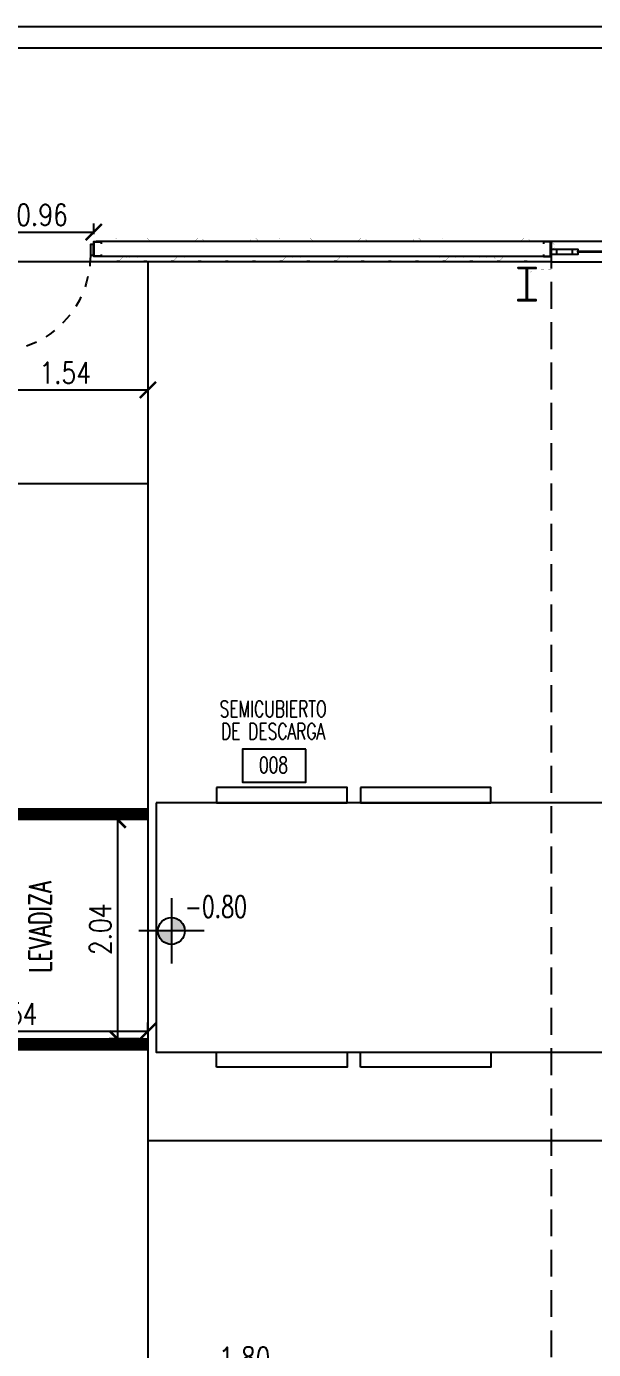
# Model space of a CAD drawing. Header units: millimetres. Extents: x -129 to 3172, y -143 to 919.
# Drawn here: x -25.87 to -20.6, y 31.48 to 43.78 of the extents above; entities that cross this region are included whole.
import ezdxf
from ezdxf.enums import TextEntityAlignment as Align

# ---------------------------------------------------------------- set-up
doc = ezdxf.new("R2010")
doc.units = ezdxf.units.MM
doc.header["$LTSCALE"] = 0.1
for name, pattern in [('DASHED', [0.75, 0.5, -0.25]), ('DASHED2', [0.375, 0.25, -0.125]), ('HIDDEN', [9.525, 6.35, -3.175])]:
    doc.linetypes.add(name, pattern=pattern)
for name, color, linetype in [('A-CHAPA TRAPEZOIDAL', 3, 'Continuous'), ('A-NIVEL DE PROYECTO', 1, 'Continuous'), ('A-PROYECCION', 1, 'DASHED'), ('A-TXT', 1, 'Continuous'), ('A-VISTAS', 251, 'Continuous'), ('C-METALICA', 8, 'Continuous'), ('E-GENERAL', 8, 'Continuous'), ('E-VEHICULOS', 8, 'Continuous'), ('MET-COLUMNA METALICA', 3, 'Continuous'), ('MET-CORREAS DE CV', 1, 'Continuous'), ('P-PINT VIAL AMARILLA', 9, 'Continuous'), ('R-CUADRO REF', 1, 'Continuous'), ('R-NOMBRE LOCAL', 7, 'Continuous'), ('RLV-CORDONES', 2, 'Continuous'), ('zA-COTAS', 1, 'Continuous')]:
    doc.layers.add(name, color=color, linetype=linetype)
doc.styles.add('ROMANS', font='ROMANS.SHX', dxfattribs={"width": 0.8, "height": 0.2})
doc.styles.add('VAUX', font='romans.shx', dxfattribs={"width": 0.85})
doc.dimstyles.new('COTA 1-125', dxfattribs={"dimtxt": 0.2, "dimasz": 0.15, "dimexe": 0.08, "dimexo": 0.08, "dimgap": 0.06, "dimtad": 1, "dimzin": 0, "dimdsep": 46, "dimtxsty": 'ROMANS', "dimblk": 'ARCHTICK', "dimcen": 0, "dimclrd": 256, "dimclre": 8, "dimclrt": 3, "dimadec": 0, "dimazin": 0, "dimtfac": 1, "dimtofl": 0, "dimtmove": 0, "dimatfit": 3, "dimldrblk": 'ARCHTICK', "dimfxl": 1, "dimtolj": 1, "dimtzin": 0, "dimlwd": -1, "dimlwe": -1, "dimarcsym": 0})

# ---------------------------------------------------------------- blocks, each defined once
blk = doc.blocks.new('CMETP')
at = {"layer": 'MET-COLUMNA METALICA'}
blk.add_hatch(color=256, dxfattribs=at).paths.add_polyline_path([(-0.082, 0), (-0.082, 0.01), (-0.007, 0.01, 0.414214), (-0.003, 0.014), (-0.003, 0.296, 0.414214), (-0.007, 0.3), (-0.082, 0.3), (-0.082, 0.31), (0.082, 0.31), (0.082, 0.3), (0.007, 0.3, 0.414214), (0.003, 0.296), (0.003, 0.014, 0.414214), (0.007, 0.01), (0.082, 0.01), (0.082, 0)])
blk.add_lwpolyline([(0.082, 0.3), (0.082, 0.31), (-0.082, 0.31), (-0.082, 0.3), (-0.007, 0.3, -0.414214), (-0.003, 0.296), (-0.003, 0.014, -0.414214), (-0.007, 0.01), (-0.082, 0.01), (-0.082, 0), (0.082, 0), (0.082, 0.01), (0.007, 0.01, -0.414214), (0.003, 0.014), (0.003, 0.296, -0.414214), (0.007, 0.3)], format="xyb", close=True, dxfattribs=at)
blk = doc.blocks.new('puerta 090')
at = {"layer": 'C-METALICA'}
for points in [[(506.523, 1389.582), (506.423, 1389.582), (506.423, 1389.612), (506.523, 1389.612)], [(506.523, 1389.582), (507.423, 1389.582), (507.423, 1389.542), (506.523, 1389.542)], [(506.523, 1388.652), (506.423, 1388.652), (506.423, 1388.682), (506.523, 1388.682)]]:
    blk.add_lwpolyline(points, close=True, dxfattribs=at)
at = {"layer": 'C-METALICA', "color": 8, "linetype": 'DASHED2'}
blk.add_arc((506.523, 1389.582), 0.9, 270, 357.4527, dxfattribs=at)
blk = doc.blocks.new('_ARCHTICK')
at = {"color": 0, "linetype": 'ByBlock', "const_width": 0.15}
blk.add_lwpolyline([(-0.5, -0.5), (0.5, 0.5)], dxfattribs=at)
blk = doc.blocks.new('*D551')
at = {"layer": 'Defpoints', "color": 0, "transparency": 16777216}
for p in [(-27.279, 34.363), (-24.743, 34.435), (-24.743, 34.363)]:
    blk.add_point(p, dxfattribs=at)
at = {"layer": 'zA-COTAS', "color": 8, "linetype": 'HIDDEN', "transparency": 16777216}
for p, q in [((-27.279, 34.443), (-27.279, 34.515)), ((-24.743, 34.443), (-24.743, 34.515))]:
    blk.add_line(p, q, dxfattribs=at)
at = {"layer": 'zA-COTAS', "transparency": 16777216}
blk.add_line((-27.279, 34.435), (-24.743, 34.435), dxfattribs=at)
at = {"layer": 'zA-COTAS', "transparency": 16777216, "xscale": 0.15, "yscale": 0.15, "zscale": 0.15, "rotation": 180}
blk.add_blockref('_ARCHTICK', (-27.279, 34.435), dxfattribs=at)
at = {"layer": 'zA-COTAS', "transparency": 16777216, "xscale": 0.15, "yscale": 0.15, "zscale": 0.15}
blk.add_blockref('_ARCHTICK', (-24.743, 34.435), dxfattribs=at)
at = {"layer": 'zA-COTAS', "color": 3, "transparency": 16777216, "insert": (-26.011, 34.595), "char_height": 0.2, "attachment_point": 5, "style": 'ROMANS'}
blk.add_mtext('\\A1;2.54', dxfattribs=at)
blk = doc.blocks.new('*D552')
at = {"layer": 'Defpoints', "color": 0, "transparency": 16777216}
for p in [(-24.743, 36.403), (-25.025, 34.363), (-24.743, 34.363)]:
    blk.add_point(p, dxfattribs=at)
at = {"layer": 'zA-COTAS', "color": 8, "linetype": 'HIDDEN', "transparency": 16777216}
for p, q in [((-24.823, 36.403), (-25.105, 36.403)), ((-24.823, 34.363), (-25.105, 34.363))]:
    blk.add_line(p, q, dxfattribs=at)
at = {"layer": 'zA-COTAS', "transparency": 16777216}
blk.add_line((-25.025, 36.403), (-25.025, 34.363), dxfattribs=at)
at = {"layer": 'zA-COTAS', "transparency": 16777216, "xscale": 0.15, "yscale": 0.15, "zscale": 0.15}
for p, rotation in [((-25.025, 36.403), 90), ((-25.025, 34.363), 270)]:
    blk.add_blockref('_ARCHTICK', p, dxfattribs=dict(at, rotation=rotation))
at = {"layer": 'zA-COTAS', "color": 3, "transparency": 16777216, "insert": (-25.185, 35.383), "char_height": 0.2, "attachment_point": 5, "rotation": 90, "style": 'ROMANS'}
blk.add_mtext('\\A1;2.04', dxfattribs=at)
blk = doc.blocks.new('*D554')
at = {"layer": 'Defpoints', "color": 0, "transparency": 16777216}
for p in [(-25.247, 41.866), (-26.208, 41.767, 0.001), (-25.247, 41.767, 0.001)]:
    blk.add_point(p, dxfattribs=at)
at = {"layer": 'zA-COTAS', "color": 8, "linetype": 'HIDDEN', "transparency": 16777216}
for p, q in [((-26.208, 41.847), (-26.208, 41.946)), ((-25.247, 41.847), (-25.247, 41.946))]:
    blk.add_line(p, q, dxfattribs=at)
at = {"layer": 'zA-COTAS', "transparency": 16777216}
blk.add_line((-26.208, 41.866), (-25.247, 41.866), dxfattribs=at)
at = {"layer": 'zA-COTAS', "transparency": 16777216, "xscale": 0.15, "yscale": 0.15, "zscale": 0.15, "rotation": 180}
blk.add_blockref('_ARCHTICK', (-26.208, 41.866), dxfattribs=at)
at = {"layer": 'zA-COTAS', "transparency": 16777216, "xscale": 0.15, "yscale": 0.15, "zscale": 0.15}
blk.add_blockref('_ARCHTICK', (-25.247, 41.866), dxfattribs=at)
at = {"layer": 'zA-COTAS', "color": 3, "transparency": 16777216, "insert": (-25.728, 42.026), "char_height": 0.2, "attachment_point": 5, "style": 'ROMANS'}
blk.add_mtext('\\A1;0.96', dxfattribs=at)
blk = doc.blocks.new('*D555')
at = {"layer": 'Defpoints', "color": 0, "transparency": 16777216}
for p in [(-26.283, 40.418), (-24.743, 40.418, 0.001), (-24.743, 40.398)]:
    blk.add_point(p, dxfattribs=at)
at = {"layer": 'zA-COTAS', "transparency": 16777216}
blk.add_line((-26.283, 40.398), (-24.743, 40.398), dxfattribs=at)
at = {"layer": 'zA-COTAS', "color": 8, "linetype": 'HIDDEN', "transparency": 16777216}
for p, q in [((-26.283, 40.338), (-26.283, 40.318)), ((-24.743, 40.338), (-24.743, 40.318))]:
    blk.add_line(p, q, dxfattribs=at)
at = {"layer": 'zA-COTAS', "transparency": 16777216, "xscale": 0.15, "yscale": 0.15, "zscale": 0.15, "rotation": 180}
blk.add_blockref('_ARCHTICK', (-26.283, 40.398), dxfattribs=at)
at = {"layer": 'zA-COTAS', "transparency": 16777216, "xscale": 0.15, "yscale": 0.15, "zscale": 0.15}
blk.add_blockref('_ARCHTICK', (-24.743, 40.398), dxfattribs=at)
at = {"layer": 'zA-COTAS', "color": 3, "transparency": 16777216, "insert": (-25.513, 40.558), "char_height": 0.2, "attachment_point": 5, "style": 'ROMANS'}
blk.add_mtext('\\A1;1.54', dxfattribs=at)
blk = doc.blocks.new('*D512')
at = {"layer": 'Defpoints', "color": 0, "transparency": 16777216}
for p in [(-22.943, 31.237), (-24.743, 31.026, 0), (-22.943, 31.026, 0)]:
    blk.add_point(p, dxfattribs=at)
at = {"layer": 'zA-COTAS', "color": 8, "linetype": 'HIDDEN', "transparency": 16777216}
for p, q in [((-24.743, 31.106), (-24.743, 31.317)), ((-22.943, 31.106), (-22.943, 31.317))]:
    blk.add_line(p, q, dxfattribs=at)
at = {"layer": 'zA-COTAS', "transparency": 16777216}
blk.add_line((-24.743, 31.237), (-22.943, 31.237), dxfattribs=at)
at = {"layer": 'zA-COTAS', "transparency": 16777216, "xscale": 0.15, "yscale": 0.15, "zscale": 0.15, "rotation": 180}
blk.add_blockref('_ARCHTICK', (-24.743, 31.237), dxfattribs=at)
at = {"layer": 'zA-COTAS', "transparency": 16777216, "xscale": 0.15, "yscale": 0.15, "zscale": 0.15}
blk.add_blockref('_ARCHTICK', (-22.943, 31.237), dxfattribs=at)
at = {"layer": 'zA-COTAS', "color": 3, "transparency": 16777216, "insert": (-23.843, 31.397), "char_height": 0.2, "attachment_point": 5, "style": 'ROMANS'}
blk.add_mtext('\\A1;1.80', dxfattribs=at)
blk = doc.blocks.new('y')
h = blk.add_hatch(color=2)
h.dxf.hatch_style = 1
h.paths.add_polyline_path([(0.22, 0.099, -0.414214), (0.515, -0.196), (0.22, -0.196)])
h.paths.add_polyline_path([(-0.073, -0.224), (0.22, -0.224), (0.22, -0.491, -0.386785)])
h.paths.add_polyline_path([(-0.075, -0.196), (0.22, -0.196), (0.22, -0.224), (-0.073, -0.224, -0.023641)])
at = {"color": 2}
for p, q in [((0.22, 0.52), (0.22, -0.912)), ((0.936, -0.196), (-0.496, -0.196))]:
    blk.add_line(p, q, dxfattribs=at)
blk.add_circle((0.22, -0.196), 0.295, dxfattribs=at)
at = {"style": 'VAUX'}
blk.add_attdef('+99.50', (0.499, 0.098), '', height=0.433, dxfattribs=at)
blk = doc.blocks.new('camion')
at = {"layer": 'E-VEHICULOS'}
for points in [[(1.258, -1.035), (-1.062, -1.035), (-1.062, -15.535), (1.258, -15.535)], [(-1.202, -1.595), (-1.062, -1.595), (-1.062, -2.809), (-1.202, -2.809)], [(1.398, -1.595), (1.258, -1.595), (1.258, -2.809), (1.398, -2.809)], [(-1.202, -2.934), (-1.062, -2.934), (-1.062, -4.147), (-1.202, -4.147)], [(1.398, -2.934), (1.258, -2.934), (1.258, -4.147), (1.398, -4.147)]]:
    blk.add_lwpolyline(points, close=True, dxfattribs=at)
blk = doc.blocks.new('N Local')
at = {"layer": 'R-CUADRO REF'}
blk.add_lwpolyline([(6337.193, -934.829), (6337.93, -934.829), (6337.93, -935.212), (6337.193, -935.212)], close=True, dxfattribs=at)
at = {"layer": 'R-CUADRO REF', "lineweight": 0, "style": 'VAUX', "width": 0.85}
blk.add_attdef('NUMERO', text='', height=0.182, dxfattribs=at).set_placement((6337.585, -935.106), align=Align.CENTER)
at = {"layer": 'R-NOMBRE LOCAL', "lineweight": 0, "style": 'VAUX', "width": 0.85}
for p in [(6337.572, -934.455), (6337.572, -934.715)]:
    blk.add_attdef('NOMBRE', text='', height=0.182, dxfattribs=at).set_placement(p, align=Align.CENTER)

msp = doc.modelspace()

# ---------------------------------------------------------------- linework, layer by layer
at = {"layer": 'A-CHAPA TRAPEZOIDAL', "const_width": 0.0006}
for points in [[(-25.063, 41.783), (-25.093, 41.783), (-25.097, 41.787), (-25.127, 41.787), (-25.131, 41.783), (-25.161, 41.783), (-25.165, 41.787), (-25.195, 41.787), (-25.199, 41.783), (-25.225, 41.783)], [(-25.063, 41.633), (-25.093, 41.633), (-25.097, 41.629), (-25.127, 41.629), (-25.131, 41.633), (-25.161, 41.633), (-25.165, 41.629), (-25.195, 41.629), (-25.199, 41.633), (-25.225, 41.633)]]:
    msp.add_lwpolyline(points, dxfattribs=at)
at = {"layer": 'A-CHAPA TRAPEZOIDAL'}
for points in [[(-23.547, 41.783, 0.0006, 0.0006, 0), (-23.577, 41.783, 0.0006, 0.0006, 0), (-23.581, 41.787, 0.0006, 0.0006, 0), (-23.611, 41.787, 0.0006, 0.0006, 0), (-23.615, 41.783, 0.0006, 0.0006, 0), (-23.645, 41.783, 0.0006, 0.0006, 0), (-23.649, 41.787, 0.0006, 0.0006, 0), (-23.679, 41.787, 0.0006, 0.0006, 0), (-23.683, 41.783, 0.0006, 0.0006, 0), (-23.713, 41.783, 0.0006, 0.0006, 0), (-23.741, 41.811, 0.0006, 0.0006, 0), (-23.771, 41.811, 0.0006, 0.0006, 0), (-23.8, 41.783, 0.0006, 0.0006, 0), (-23.83, 41.783, 0.0006, 0.0006, 0), (-23.834, 41.787, 0.0006, 0.0006, 0), (-23.864, 41.787, 0.0006, 0.0006, 0), (-23.868, 41.783, 0.0006, 0.0006, 0), (-23.898, 41.783, 0.0006, 0.0006, 0), (-23.902, 41.787, 0.0006, 0.0006, 0), (-23.932, 41.787, 0.0006, 0.0006, 0), (-23.936, 41.783, 0.0006, 0.0006, 0), (-23.966, 41.783, 0.0006, 0.0006, 0), (-23.994, 41.811, 0.0006, 0.0006, 0), (-24.024, 41.811, 0.0006, 0.0006, 0), (-24.052, 41.783, 0.0006, 0.0006, 0), (-24.082, 41.783, 0.0006, 0.0006, 0), (-24.086, 41.787, 0.0006, 0.0006, 0), (-24.116, 41.787, 0.0006, 0.0006, 0), (-24.12, 41.783, 0.0006, 0.0006, 0), (-24.15, 41.783, 0.0006, 0.0006, 0), (-24.154, 41.787, 0.0006, 0.0006, 0), (-24.184, 41.787, 0.0006, 0.0006, 0), (-24.188, 41.783, 0.0006, 0.0006, 0), (-24.218, 41.783, 0.0006, 0.0006, 0), (-24.247, 41.811, 0.0006, 0.0006, 0), (-24.277, 41.811, 0.0006, 0.0006, 0), (-24.305, 41.783, 0.0006, 0.0006, 0), (-24.335, 41.783, 0.0006, 0.0006, 0), (-24.339, 41.787, 0.0006, 0.0006, 0), (-24.369, 41.787, 0.0006, 0.0006, 0), (-24.373, 41.783, 0.0006, 0.0006, 0), (-24.403, 41.783, 0.0006, 0.0006, 0), (-24.407, 41.787, 0.0006, 0.0006, 0), (-24.437, 41.787, 0.0006, 0.0006, 0), (-24.441, 41.783, 0.0006, 0.0006, 0), (-24.471, 41.783, 0.0006, 0.0006, 0), (-24.499, 41.811, 0.0006, 0.0006, 0), (-24.529, 41.811, 0.0006, 0.0006, 0), (-24.557, 41.783, 0.0006, 0.0006, 0), (-24.587, 41.783, 0.0006, 0.0006, 0), (-24.591, 41.787, 0.0006, 0.0006, 0), (-24.621, 41.787, 0.0006, 0.0006, 0), (-24.625, 41.783, 0.0006, 0.0006, 0), (-24.655, 41.783, 0.0006, 0.0006, 0), (-24.659, 41.787, 0.0006, 0.0006, 0), (-24.689, 41.787, 0.0006, 0.0006, 0), (-24.693, 41.783, 0.0006, 0.0006, 0), (-24.723, 41.783, 0.0006, 0.0006, 0), (-24.752, 41.811, 0.0006, 0.0006, 0), (-24.782, 41.811, 0.0006, 0.0006, 0), (-24.81, 41.783, 0.0006, 0.0006, 0), (-24.84, 41.783, 0.0006, 0.0006, 0), (-24.844, 41.787, 0.0006, 0.0006, 0), (-24.874, 41.787, 0.0006, 0.0006, 0), (-24.878, 41.783, 0.0006, 0.0006, 0), (-24.908, 41.783, 0.0006, 0.0006, 0), (-24.912, 41.787, 0.0006, 0.0006, 0), (-24.942, 41.787, 0.0006, 0.0006, 0), (-24.946, 41.783, 0.0006, 0.0006, 0), (-24.976, 41.783, 0.0006, 0.0006, 0), (-25.004, 41.811, 0.0006, 0.0006, 0), (-25.034, 41.811, 0.0006, 0.0006, 0), (-25.063, 41.783, 0, 0, 0)], [(-22.031, 41.783, 0.0006, 0.0006, 0), (-22.061, 41.783, 0.0006, 0.0006, 0), (-22.065, 41.787, 0.0006, 0.0006, 0), (-22.095, 41.787, 0.0006, 0.0006, 0), (-22.099, 41.783, 0.0006, 0.0006, 0), (-22.129, 41.783, 0.0006, 0.0006, 0), (-22.133, 41.787, 0.0006, 0.0006, 0), (-22.163, 41.787, 0.0006, 0.0006, 0), (-22.167, 41.783, 0.0006, 0.0006, 0), (-22.197, 41.783, 0.0006, 0.0006, 0), (-22.225, 41.811, 0.0006, 0.0006, 0), (-22.255, 41.811, 0.0006, 0.0006, 0), (-22.284, 41.783, 0.0006, 0.0006, 0), (-22.314, 41.783, 0.0006, 0.0006, 0), (-22.318, 41.787, 0.0006, 0.0006, 0), (-22.348, 41.787, 0.0006, 0.0006, 0), (-22.352, 41.783, 0.0006, 0.0006, 0), (-22.382, 41.783, 0.0006, 0.0006, 0), (-22.386, 41.787, 0.0006, 0.0006, 0), (-22.416, 41.787, 0.0006, 0.0006, 0), (-22.42, 41.783, 0.0006, 0.0006, 0), (-22.45, 41.783, 0.0006, 0.0006, 0), (-22.478, 41.811, 0.0006, 0.0006, 0), (-22.508, 41.811, 0.0006, 0.0006, 0), (-22.536, 41.783, 0.0006, 0.0006, 0), (-22.566, 41.783, 0.0006, 0.0006, 0), (-22.57, 41.787, 0.0006, 0.0006, 0), (-22.6, 41.787, 0.0006, 0.0006, 0), (-22.604, 41.783, 0.0006, 0.0006, 0), (-22.634, 41.783, 0.0006, 0.0006, 0), (-22.638, 41.787, 0.0006, 0.0006, 0), (-22.668, 41.787, 0.0006, 0.0006, 0), (-22.672, 41.783, 0.0006, 0.0006, 0), (-22.702, 41.783, 0.0006, 0.0006, 0), (-22.731, 41.811, 0.0006, 0.0006, 0), (-22.761, 41.811, 0.0006, 0.0006, 0), (-22.789, 41.783, 0.0006, 0.0006, 0), (-22.819, 41.783, 0.0006, 0.0006, 0), (-22.823, 41.787, 0.0006, 0.0006, 0), (-22.853, 41.787, 0.0006, 0.0006, 0), (-22.857, 41.783, 0.0006, 0.0006, 0), (-22.887, 41.783, 0.0006, 0.0006, 0), (-22.891, 41.787, 0.0006, 0.0006, 0), (-22.921, 41.787, 0.0006, 0.0006, 0), (-22.925, 41.783, 0.0006, 0.0006, 0), (-22.955, 41.783, 0.0006, 0.0006, 0), (-22.983, 41.811, 0.0006, 0.0006, 0), (-23.013, 41.811, 0.0006, 0.0006, 0), (-23.041, 41.783, 0.0006, 0.0006, 0), (-23.071, 41.783, 0.0006, 0.0006, 0), (-23.075, 41.787, 0.0006, 0.0006, 0), (-23.105, 41.787, 0.0006, 0.0006, 0), (-23.109, 41.783, 0.0006, 0.0006, 0), (-23.139, 41.783, 0.0006, 0.0006, 0), (-23.143, 41.787, 0.0006, 0.0006, 0), (-23.173, 41.787, 0.0006, 0.0006, 0), (-23.177, 41.783, 0.0006, 0.0006, 0), (-23.207, 41.783, 0.0006, 0.0006, 0), (-23.236, 41.811, 0.0006, 0.0006, 0), (-23.266, 41.811, 0.0006, 0.0006, 0), (-23.294, 41.783, 0.0006, 0.0006, 0), (-23.324, 41.783, 0.0006, 0.0006, 0), (-23.328, 41.787, 0.0006, 0.0006, 0), (-23.358, 41.787, 0.0006, 0.0006, 0), (-23.362, 41.783, 0.0006, 0.0006, 0), (-23.392, 41.783, 0.0006, 0.0006, 0), (-23.396, 41.787, 0.0006, 0.0006, 0), (-23.426, 41.787, 0.0006, 0.0006, 0), (-23.43, 41.783, 0.0006, 0.0006, 0), (-23.46, 41.783, 0.0006, 0.0006, 0), (-23.488, 41.811, 0.0006, 0.0006, 0), (-23.518, 41.811, 0.0006, 0.0006, 0), (-23.547, 41.783, 0, 0, 0)], [(-21.009, 41.794, 0.0006, 0.0006, 0), (-21.02, 41.783, 0.0006, 0.0006, 0), (-21.05, 41.783, 0.0006, 0.0006, 0), (-21.054, 41.787, 0.0006, 0.0006, 0), (-21.084, 41.787, 0.0006, 0.0006, 0), (-21.088, 41.783, 0.0006, 0.0006, 0), (-21.118, 41.783, 0.0006, 0.0006, 0), (-21.122, 41.787, 0.0006, 0.0006, 0), (-21.152, 41.787, 0.0006, 0.0006, 0), (-21.156, 41.783, 0.0006, 0.0006, 0), (-21.186, 41.783, 0.0006, 0.0006, 0), (-21.215, 41.811, 0.0006, 0.0006, 0), (-21.245, 41.811, 0.0006, 0.0006, 0), (-21.273, 41.783, 0.0006, 0.0006, 0), (-21.303, 41.783, 0.0006, 0.0006, 0), (-21.307, 41.787, 0.0006, 0.0006, 0), (-21.337, 41.787, 0.0006, 0.0006, 0), (-21.341, 41.783, 0.0006, 0.0006, 0), (-21.371, 41.783, 0.0006, 0.0006, 0), (-21.375, 41.787, 0.0006, 0.0006, 0), (-21.405, 41.787, 0.0006, 0.0006, 0), (-21.409, 41.783, 0.0006, 0.0006, 0), (-21.439, 41.783, 0.0006, 0.0006, 0), (-21.467, 41.811, 0.0006, 0.0006, 0), (-21.497, 41.811, 0.0006, 0.0006, 0), (-21.526, 41.783, 0.0006, 0.0006, 0), (-21.556, 41.783, 0.0006, 0.0006, 0), (-21.56, 41.787, 0.0006, 0.0006, 0), (-21.59, 41.787, 0.0006, 0.0006, 0), (-21.594, 41.783, 0.0006, 0.0006, 0), (-21.624, 41.783, 0.0006, 0.0006, 0), (-21.628, 41.787, 0.0006, 0.0006, 0), (-21.658, 41.787, 0.0006, 0.0006, 0), (-21.662, 41.783, 0.0006, 0.0006, 0), (-21.692, 41.783, 0.0006, 0.0006, 0), (-21.72, 41.811, 0.0006, 0.0006, 0), (-21.75, 41.811, 0.0006, 0.0006, 0), (-21.778, 41.783, 0.0006, 0.0006, 0), (-21.808, 41.783, 0.0006, 0.0006, 0), (-21.812, 41.787, 0.0006, 0.0006, 0), (-21.842, 41.787, 0.0006, 0.0006, 0), (-21.846, 41.783, 0.0006, 0.0006, 0), (-21.876, 41.783, 0.0006, 0.0006, 0), (-21.88, 41.787, 0.0006, 0.0006, 0), (-21.91, 41.787, 0.0006, 0.0006, 0), (-21.914, 41.783, 0.0006, 0.0006, 0), (-21.944, 41.783, 0.0006, 0.0006, 0), (-21.972, 41.811, 0.0006, 0.0006, 0), (-22.002, 41.811, 0.0006, 0.0006, 0), (-22.031, 41.783, 0, 0, 0)], [(-23.547, 41.633, 0.0006, 0.0006, 0), (-23.577, 41.633, 0.0006, 0.0006, 0), (-23.581, 41.629, 0.0006, 0.0006, 0), (-23.611, 41.629, 0.0006, 0.0006, 0), (-23.615, 41.633, 0.0006, 0.0006, 0), (-23.645, 41.633, 0.0006, 0.0006, 0), (-23.649, 41.629, 0.0006, 0.0006, 0), (-23.679, 41.629, 0.0006, 0.0006, 0), (-23.683, 41.633, 0.0006, 0.0006, 0), (-23.713, 41.633, 0.0006, 0.0006, 0), (-23.741, 41.605, 0.0006, 0.0006, 0), (-23.771, 41.605, 0.0006, 0.0006, 0), (-23.8, 41.633, 0.0006, 0.0006, 0), (-23.83, 41.633, 0.0006, 0.0006, 0), (-23.834, 41.629, 0.0006, 0.0006, 0), (-23.864, 41.629, 0.0006, 0.0006, 0), (-23.868, 41.633, 0.0006, 0.0006, 0), (-23.898, 41.633, 0.0006, 0.0006, 0), (-23.902, 41.629, 0.0006, 0.0006, 0), (-23.932, 41.629, 0.0006, 0.0006, 0), (-23.936, 41.633, 0.0006, 0.0006, 0), (-23.966, 41.633, 0.0006, 0.0006, 0), (-23.994, 41.605, 0.0006, 0.0006, 0), (-24.024, 41.605, 0.0006, 0.0006, 0), (-24.052, 41.633, 0.0006, 0.0006, 0), (-24.082, 41.633, 0.0006, 0.0006, 0), (-24.086, 41.629, 0.0006, 0.0006, 0), (-24.116, 41.629, 0.0006, 0.0006, 0), (-24.12, 41.633, 0.0006, 0.0006, 0), (-24.15, 41.633, 0.0006, 0.0006, 0), (-24.154, 41.629, 0.0006, 0.0006, 0), (-24.184, 41.629, 0.0006, 0.0006, 0), (-24.188, 41.633, 0.0006, 0.0006, 0), (-24.218, 41.633, 0.0006, 0.0006, 0), (-24.247, 41.605, 0.0006, 0.0006, 0), (-24.277, 41.605, 0.0006, 0.0006, 0), (-24.305, 41.633, 0.0006, 0.0006, 0), (-24.335, 41.633, 0.0006, 0.0006, 0), (-24.339, 41.629, 0.0006, 0.0006, 0), (-24.369, 41.629, 0.0006, 0.0006, 0), (-24.373, 41.633, 0.0006, 0.0006, 0), (-24.403, 41.633, 0.0006, 0.0006, 0), (-24.407, 41.629, 0.0006, 0.0006, 0), (-24.437, 41.629, 0.0006, 0.0006, 0), (-24.441, 41.633, 0.0006, 0.0006, 0), (-24.471, 41.633, 0.0006, 0.0006, 0), (-24.499, 41.605, 0.0006, 0.0006, 0), (-24.529, 41.605, 0.0006, 0.0006, 0), (-24.557, 41.633, 0.0006, 0.0006, 0), (-24.587, 41.633, 0.0006, 0.0006, 0), (-24.591, 41.629, 0.0006, 0.0006, 0), (-24.621, 41.629, 0.0006, 0.0006, 0), (-24.625, 41.633, 0.0006, 0.0006, 0), (-24.655, 41.633, 0.0006, 0.0006, 0), (-24.659, 41.629, 0.0006, 0.0006, 0), (-24.689, 41.629, 0.0006, 0.0006, 0), (-24.693, 41.633, 0.0006, 0.0006, 0), (-24.723, 41.633, 0.0006, 0.0006, 0), (-24.752, 41.605, 0.0006, 0.0006, 0), (-24.782, 41.605, 0.0006, 0.0006, 0), (-24.81, 41.633, 0.0006, 0.0006, 0), (-24.84, 41.633, 0.0006, 0.0006, 0), (-24.844, 41.629, 0.0006, 0.0006, 0), (-24.874, 41.629, 0.0006, 0.0006, 0), (-24.878, 41.633, 0.0006, 0.0006, 0), (-24.908, 41.633, 0.0006, 0.0006, 0), (-24.912, 41.629, 0.0006, 0.0006, 0), (-24.942, 41.629, 0.0006, 0.0006, 0), (-24.946, 41.633, 0.0006, 0.0006, 0), (-24.976, 41.633, 0.0006, 0.0006, 0), (-25.004, 41.605, 0.0006, 0.0006, 0), (-25.034, 41.605, 0.0006, 0.0006, 0), (-25.063, 41.633, 0, 0, 0)], [(-22.031, 41.633, 0.0006, 0.0006, 0), (-22.061, 41.633, 0.0006, 0.0006, 0), (-22.065, 41.629, 0.0006, 0.0006, 0), (-22.095, 41.629, 0.0006, 0.0006, 0), (-22.099, 41.633, 0.0006, 0.0006, 0), (-22.129, 41.633, 0.0006, 0.0006, 0), (-22.133, 41.629, 0.0006, 0.0006, 0), (-22.163, 41.629, 0.0006, 0.0006, 0), (-22.167, 41.633, 0.0006, 0.0006, 0), (-22.197, 41.633, 0.0006, 0.0006, 0), (-22.225, 41.605, 0.0006, 0.0006, 0), (-22.255, 41.605, 0.0006, 0.0006, 0), (-22.284, 41.633, 0.0006, 0.0006, 0), (-22.314, 41.633, 0.0006, 0.0006, 0), (-22.318, 41.629, 0.0006, 0.0006, 0), (-22.348, 41.629, 0.0006, 0.0006, 0), (-22.352, 41.633, 0.0006, 0.0006, 0), (-22.382, 41.633, 0.0006, 0.0006, 0), (-22.386, 41.629, 0.0006, 0.0006, 0), (-22.416, 41.629, 0.0006, 0.0006, 0), (-22.42, 41.633, 0.0006, 0.0006, 0), (-22.45, 41.633, 0.0006, 0.0006, 0), (-22.478, 41.605, 0.0006, 0.0006, 0), (-22.508, 41.605, 0.0006, 0.0006, 0), (-22.536, 41.633, 0.0006, 0.0006, 0), (-22.566, 41.633, 0.0006, 0.0006, 0), (-22.57, 41.629, 0.0006, 0.0006, 0), (-22.6, 41.629, 0.0006, 0.0006, 0), (-22.604, 41.633, 0.0006, 0.0006, 0), (-22.634, 41.633, 0.0006, 0.0006, 0), (-22.638, 41.629, 0.0006, 0.0006, 0), (-22.668, 41.629, 0.0006, 0.0006, 0), (-22.672, 41.633, 0.0006, 0.0006, 0), (-22.702, 41.633, 0.0006, 0.0006, 0), (-22.731, 41.605, 0.0006, 0.0006, 0), (-22.761, 41.605, 0.0006, 0.0006, 0), (-22.789, 41.633, 0.0006, 0.0006, 0), (-22.819, 41.633, 0.0006, 0.0006, 0), (-22.823, 41.629, 0.0006, 0.0006, 0), (-22.853, 41.629, 0.0006, 0.0006, 0), (-22.857, 41.633, 0.0006, 0.0006, 0), (-22.887, 41.633, 0.0006, 0.0006, 0), (-22.891, 41.629, 0.0006, 0.0006, 0), (-22.921, 41.629, 0.0006, 0.0006, 0), (-22.925, 41.633, 0.0006, 0.0006, 0), (-22.955, 41.633, 0.0006, 0.0006, 0), (-22.983, 41.605, 0.0006, 0.0006, 0), (-23.013, 41.605, 0.0006, 0.0006, 0), (-23.041, 41.633, 0.0006, 0.0006, 0), (-23.071, 41.633, 0.0006, 0.0006, 0), (-23.075, 41.629, 0.0006, 0.0006, 0), (-23.105, 41.629, 0.0006, 0.0006, 0), (-23.109, 41.633, 0.0006, 0.0006, 0), (-23.139, 41.633, 0.0006, 0.0006, 0), (-23.143, 41.629, 0.0006, 0.0006, 0), (-23.173, 41.629, 0.0006, 0.0006, 0), (-23.177, 41.633, 0.0006, 0.0006, 0), (-23.207, 41.633, 0.0006, 0.0006, 0), (-23.236, 41.605, 0.0006, 0.0006, 0), (-23.266, 41.605, 0.0006, 0.0006, 0), (-23.294, 41.633, 0.0006, 0.0006, 0), (-23.324, 41.633, 0.0006, 0.0006, 0), (-23.328, 41.629, 0.0006, 0.0006, 0), (-23.358, 41.629, 0.0006, 0.0006, 0), (-23.362, 41.633, 0.0006, 0.0006, 0), (-23.392, 41.633, 0.0006, 0.0006, 0), (-23.396, 41.629, 0.0006, 0.0006, 0), (-23.426, 41.629, 0.0006, 0.0006, 0), (-23.43, 41.633, 0.0006, 0.0006, 0), (-23.46, 41.633, 0.0006, 0.0006, 0), (-23.488, 41.605, 0.0006, 0.0006, 0), (-23.518, 41.605, 0.0006, 0.0006, 0), (-23.547, 41.633, 0, 0, 0)], [(-21.009, 41.622, 0.0006, 0.0006, 0), (-21.02, 41.633, 0.0006, 0.0006, 0), (-21.05, 41.633, 0.0006, 0.0006, 0), (-21.054, 41.629, 0.0006, 0.0006, 0), (-21.084, 41.629, 0.0006, 0.0006, 0), (-21.088, 41.633, 0.0006, 0.0006, 0), (-21.118, 41.633, 0.0006, 0.0006, 0), (-21.122, 41.629, 0.0006, 0.0006, 0), (-21.152, 41.629, 0.0006, 0.0006, 0), (-21.156, 41.633, 0.0006, 0.0006, 0), (-21.186, 41.633, 0.0006, 0.0006, 0), (-21.215, 41.605, 0.0006, 0.0006, 0), (-21.245, 41.605, 0.0006, 0.0006, 0), (-21.273, 41.633, 0.0006, 0.0006, 0), (-21.303, 41.633, 0.0006, 0.0006, 0), (-21.307, 41.629, 0.0006, 0.0006, 0), (-21.337, 41.629, 0.0006, 0.0006, 0), (-21.341, 41.633, 0.0006, 0.0006, 0), (-21.371, 41.633, 0.0006, 0.0006, 0), (-21.375, 41.629, 0.0006, 0.0006, 0), (-21.405, 41.629, 0.0006, 0.0006, 0), (-21.409, 41.633, 0.0006, 0.0006, 0), (-21.439, 41.633, 0.0006, 0.0006, 0), (-21.467, 41.605, 0.0006, 0.0006, 0), (-21.497, 41.605, 0.0006, 0.0006, 0), (-21.526, 41.633, 0.0006, 0.0006, 0), (-21.556, 41.633, 0.0006, 0.0006, 0), (-21.56, 41.629, 0.0006, 0.0006, 0), (-21.59, 41.629, 0.0006, 0.0006, 0), (-21.594, 41.633, 0.0006, 0.0006, 0), (-21.624, 41.633, 0.0006, 0.0006, 0), (-21.628, 41.629, 0.0006, 0.0006, 0), (-21.658, 41.629, 0.0006, 0.0006, 0), (-21.662, 41.633, 0.0006, 0.0006, 0), (-21.692, 41.633, 0.0006, 0.0006, 0), (-21.72, 41.605, 0.0006, 0.0006, 0), (-21.75, 41.605, 0.0006, 0.0006, 0), (-21.778, 41.633, 0.0006, 0.0006, 0), (-21.808, 41.633, 0.0006, 0.0006, 0), (-21.812, 41.629, 0.0006, 0.0006, 0), (-21.842, 41.629, 0.0006, 0.0006, 0), (-21.846, 41.633, 0.0006, 0.0006, 0), (-21.876, 41.633, 0.0006, 0.0006, 0), (-21.88, 41.629, 0.0006, 0.0006, 0), (-21.91, 41.629, 0.0006, 0.0006, 0), (-21.914, 41.633, 0.0006, 0.0006, 0), (-21.944, 41.633, 0.0006, 0.0006, 0), (-21.972, 41.605, 0.0006, 0.0006, 0), (-22.002, 41.605, 0.0006, 0.0006, 0), (-22.031, 41.633, 0, 0, 0)], [(-20.993, 41.538, 0.0006, 0.0006, 0), (-20.99, 41.521, 0.0006, 0.0006, 0), (-21.02, 41.521, 0.0006, 0.0006, 0), (-21.024, 41.517, 0.0006, 0.0006, 0), (-21.054, 41.517, 0.0006, 0.0006, 0), (-21.058, 41.521, 0.0006, 0.0006, 0), (-21.088, 41.521, 0.0006, 0.0006, 0), (-21.092, 41.517, 0.0006, 0.0006, 0), (-21.122, 41.517, 0.0006, 0.0006, 0), (-21.126, 41.521, 0.0006, 0.0006, 0), (-21.156, 41.521, 0.0006, 0.0006, 0), (-21.185, 41.493, 0.0006, 0.0006, 0), (-21.215, 41.493, 0.0006, 0.0006, 0), (-21.218, 41.496, 0.0006, 0.0006, 0)]]:
    msp.add_lwpolyline(points, format="xyseb", dxfattribs=at)
at = {"layer": 'A-CHAPA TRAPEZOIDAL', "elevation": 0}
msp.add_lwpolyline([(-20.993, 41.538, 0.0006, 0.0006, 0), (-20.993, 41.555, 0.0006, 0.0006, 0), (-20.989, 41.559, 0.0006, 0.0006, 0), (-20.989, 41.589, 0.0006, 0.0006, 0), (-20.993, 41.593, 0.0006, 0.0006, 0), (-20.993, 41.623, 0.0006, 0.0006, 0), (-20.989, 41.627, 0.0006, 0.0006, 0), (-20.989, 41.657, 0.0006, 0.0006, 0), (-20.993, 41.661, 0.0006, 0.0006, 0), (-20.993, 41.691, 0.0006, 0.0006, 0), (-20.964, 41.72, 0.0006, 0.0006, 0), (-20.964, 41.75, 0.0006, 0.0006, 0), (-21.009, 41.794, 0, 0, 0)], format="xyseb", dxfattribs=at)
at = {"layer": 'A-PROYECCION', "ltscale": 5, "elevation": 0}
msp.add_lwpolyline([(-20.993, 41.778), (-20.993, 41.778), (-20.993, 29.735)], dxfattribs=at)
at = {"layer": 'A-VISTAS'}
for p, q in [((-20.989, 41.588), (-41.529, 41.588)), ((-24.743, 41.588, 0.001), (-24.743, 29.795, 0)), ((-26.243, 39.528, 0), (-24.743, 39.528, 0.001)), ((-10.921, 33.416), (-24.743, 33.416))]:
    msp.add_line(p, q, dxfattribs=at)
at = {"layer": 'A-VISTAS', "elevation": -0.001}
msp.add_lwpolyline([(-20.993, 41.588), (-11.808, 41.588), (-11.808, 41.778), (-20.993, 41.778)], dxfattribs=at)
at = {"layer": 'C-METALICA'}
for p, q in [((-20.943, 41.708, 0), (-20.793, 41.708, 0)), ((-20.793, 41.658, 0), (-20.943, 41.658, 0))]:
    msp.add_line(p, q, dxfattribs=at)
at = {"layer": 'C-METALICA', "elevation": 0.002}
for points in [[(-20.993, 41.708), (-20.943, 41.708), (-20.943, 41.658), (-20.993, 41.658)], [(-20.793, 41.708), (-20.743, 41.708), (-20.743, 41.658), (-20.793, 41.658)], [(-20.007, 41.678), (-20.743, 41.678), (-20.743, 41.688), (-20.007, 41.688)]]:
    msp.add_lwpolyline(points, close=True, dxfattribs=at)
at = {"layer": 'E-GENERAL', "ltscale": 0.1}
msp.add_lwpolyline([(-24.991, 36.503), (-24.743, 36.503), (-24.743, 36.403), (-27.279, 36.403), (-27.279, 34.363), (-24.743, 34.363), (-24.743, 34.263), (-27.379, 34.263), (-27.379, 36.503)], close=True, dxfattribs=at)
at = {"layer": 'MET-COLUMNA METALICA', "elevation": 0.001}
for points in [[(-25.177, 41.657), (-25.177, 41.641, -0.414214), (-25.18, 41.638), (-25.244, 41.638, -0.414214), (-25.247, 41.641), (-25.247, 41.775, -0.414214), (-25.244, 41.778), (-25.18, 41.778, -0.414214), (-25.177, 41.775), (-25.177, 41.758)], [(-25.179, 41.657), (-25.179, 41.641, -0.414214), (-25.18, 41.641), (-25.244, 41.641, -0.414214), (-25.244, 41.641), (-25.244, 41.775, -0.414214), (-25.244, 41.776), (-25.18, 41.776, -0.414214), (-25.179, 41.775), (-25.179, 41.758)], [(-21.065, 41.657), (-21.065, 41.641, 0.414214), (-21.062, 41.638), (-20.998, 41.638, 0.414214), (-20.995, 41.641), (-20.995, 41.775, 0.414214), (-20.998, 41.778), (-21.062, 41.778, 0.414214), (-21.065, 41.775), (-21.065, 41.758)], [(-21.063, 41.657), (-21.063, 41.641, 0.414214), (-21.062, 41.641), (-20.998, 41.641, 0.414214), (-20.998, 41.641), (-20.998, 41.775, 0.414214), (-20.998, 41.776), (-21.062, 41.776, 0.414214), (-21.063, 41.775), (-21.063, 41.758)]]:
    msp.add_lwpolyline(points, format="xyb", dxfattribs=at)
at = {"layer": 'MET-CORREAS DE CV'}
for p, q in [((-20.993, 41.778), (-25.225, 41.778)), ((-20.99, 41.638), (-25.225, 41.638))]:
    msp.add_line(p, q, dxfattribs=at)
at = {"layer": 'P-PINT VIAL AMARILLA', "const_width": 0.1}
msp.add_lwpolyline([(-24.743, 36.453), (-27.329, 36.453), (-27.329, 34.313), (-24.743, 34.313)], dxfattribs=at)
at = {"layer": 'RLV-CORDONES', "elevation": 0}
msp.add_lwpolyline([(-55.625, 43.778), (-14.398, 43.778)], dxfattribs=at)
at = {"layer": 'RLV-CORDONES', "color": 253, "elevation": 0}
msp.add_lwpolyline([(-55.625, 43.578), (-13.747, 43.578)], dxfattribs=at)

# ---------------------------------------------------------------- block references
at = {"xscale": -1, "rotation": 90}
msp.add_blockref('puerta 090', (1363.404, 548.173, 0.003), dxfattribs=at)
ref = msp.add_blockref('N Local', (5046.48, 784.921, -0.017), dxfattribs=dict(xscale=-0.7999999999999545, yscale=0.8000000000000114, zscale=0.8))
ref.add_attrib('NUMERO', '008', dxfattribs={"layer": 'R-CUADRO REF', "lineweight": 0, "height": 0.15, "style": 'VAUX', "width": 0.7}).set_placement((-23.575, 36.836, -0.017), align=Align.CENTER)
ref.add_attrib('NOMBRE', 'SEMICUBIERTO', dxfattribs={"layer": 'R-NOMBRE LOCAL', "lineweight": 0, "height": 0.15, "style": 'VAUX', "width": 0.7}).set_placement((-23.578, 37.357, -0.017), align=Align.CENTER)
ref.add_attrib('NOMBRE', 'DE DESCARGA', dxfattribs={"layer": 'R-NOMBRE LOCAL', "lineweight": 0, "height": 0.15, "style": 'VAUX', "width": 0.7}).set_placement((-23.578, 37.149, -0.017), align=Align.CENTER)
at = {"color": 0, "rotation": 90}
msp.add_blockref('camion', (-25.7, 35.302, 0.017), dxfattribs=at)
at = {"layer": 'A-NIVEL DE PROYECTO'}
ref = msp.add_blockref('y', (-24.618, 35.451), dxfattribs=dict(at, xscale=0.4238286602019429, yscale=0.4238286602019429, zscale=0.4238286602019429))
ref.add_attrib('+99.50', '-0.80', (-24.398, 35.493), dxfattribs={"layer": '0', "height": 0.2, "style": 'VAUX', "width": 0.7})
at = {"layer": 'MET-COLUMNA METALICA', "xscale": -1}
msp.add_blockref('CMETP', (-21.218, 41.228), dxfattribs=at)

# ---------------------------------------------------------------- texts
at = {"layer": 'A-TXT', "style": 'ROMANS', "width": 0.7}
msp.add_text('LEVADIZA', height=0.2048, rotation=89.9996, dxfattribs=at).set_placement((-25.642, 34.978))

# ---------------------------------------------------------------- dimensions: what is measured, and where the dimension line sits
at = {"layer": 'zA-COTAS'}
for base, p1, p2, picture, middle in [((-25.247, 41.866), (-26.208, 41.767, 0.001), (-25.247, 41.767, 0.001), '*D554', (-25.728, 42.026)), ((-24.743, 40.398), (-26.283, 40.418), (-24.743, 40.418, 0.001), '*D555', (-25.513, 40.558)), ((-24.743, 34.435), (-27.279, 34.363), (-24.743, 34.363), '*D551', (-26.011, 34.595)), ((-22.943, 31.237), (-24.743, 31.026, 0), (-22.943, 31.026, 0), '*D512', (-23.843, 31.397))]:
    dim = msp.add_linear_dim(base=base, p1=p1, p2=p2, dimstyle='COTA 1-125', dxfattribs=at)
    dim.commit()
    dim.dimension.update_dxf_attribs({"geometry": picture, "text_midpoint": middle})
dim = msp.add_linear_dim(base=(-25.025, 34.363), p1=(-24.743, 36.403), p2=(-24.743, 34.363), angle=90, dimstyle='COTA 1-125', dxfattribs=at)
dim.commit()
dim.dimension.update_dxf_attribs({"geometry": '*D552', "text_midpoint": (-25.185, 35.383)})

doc.saveas('drawing.dxf')
